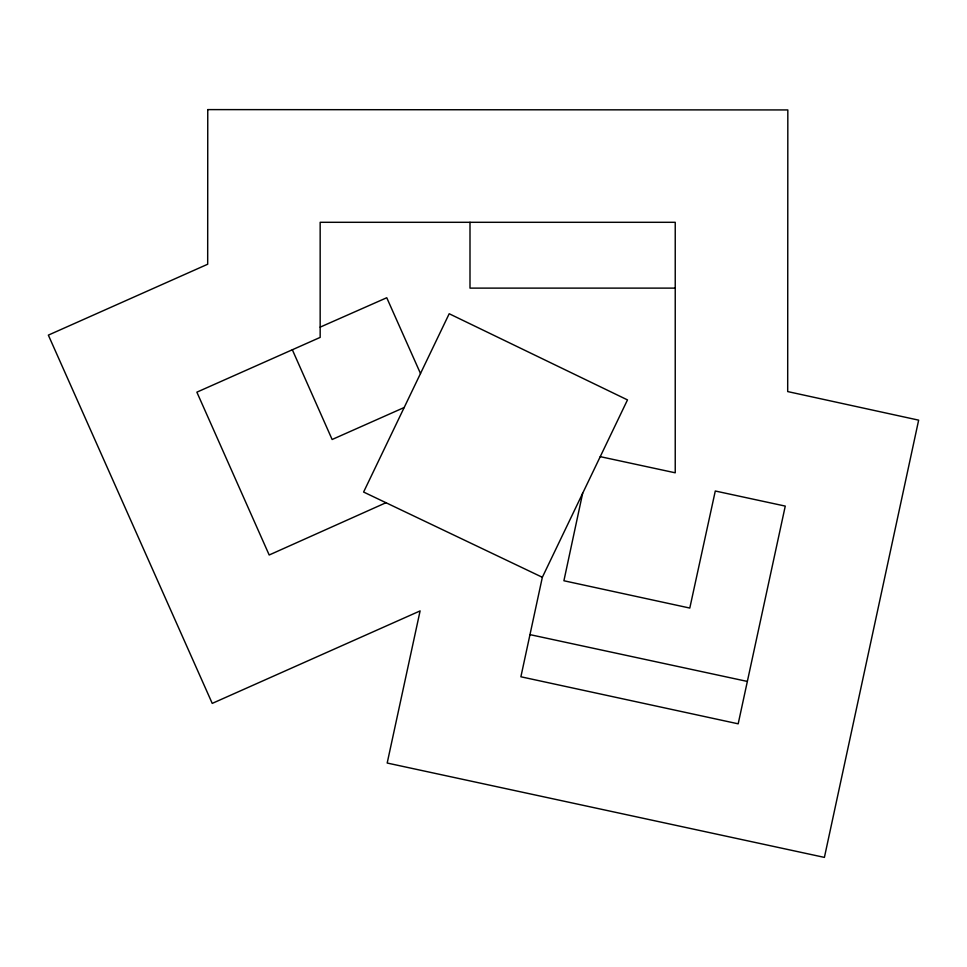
<?xml version="1.0" encoding="UTF-8"?>
<svg xmlns="http://www.w3.org/2000/svg" width="967" height="967" viewBox="0 0 967 967"><rect width="100%" height="100%" fill="white"/><g stroke="black" fill="none" stroke-linecap="round" stroke-linejoin="round"><path stroke-width="1.45" d="M582.63 493.351L563.906 580.756L689.797 608.062L715.29 491.006L785.264 506.092L738.184 723.824L520.887 676.779L542.342 577.287L627.486 399.903L449.196 313.743L363.604 492.046L542.342 577.287M385.978 502.719L269.189 554.998L196.869 392.167L320.162 337.398L320.162 222.301L675.232 222.301L675.232 472.803L600.241 456.654M404.182 407.506L332.128 439.502L292.336 349.764M320.162 327.136L386.752 297.739L420.5 373.528M675.232 288.118L469.998 288.118L469.998 222.301M529.976 634.63L747.286 681.421M207.76 109.609L207.687 264.233L48.35 335.126L212.232 703.396L420.101 610.914L387.187 763.036L824.404 857.391L918.65 420.149L787.694 391.575L787.827 109.936L207.76 109.609"/></g></svg>
